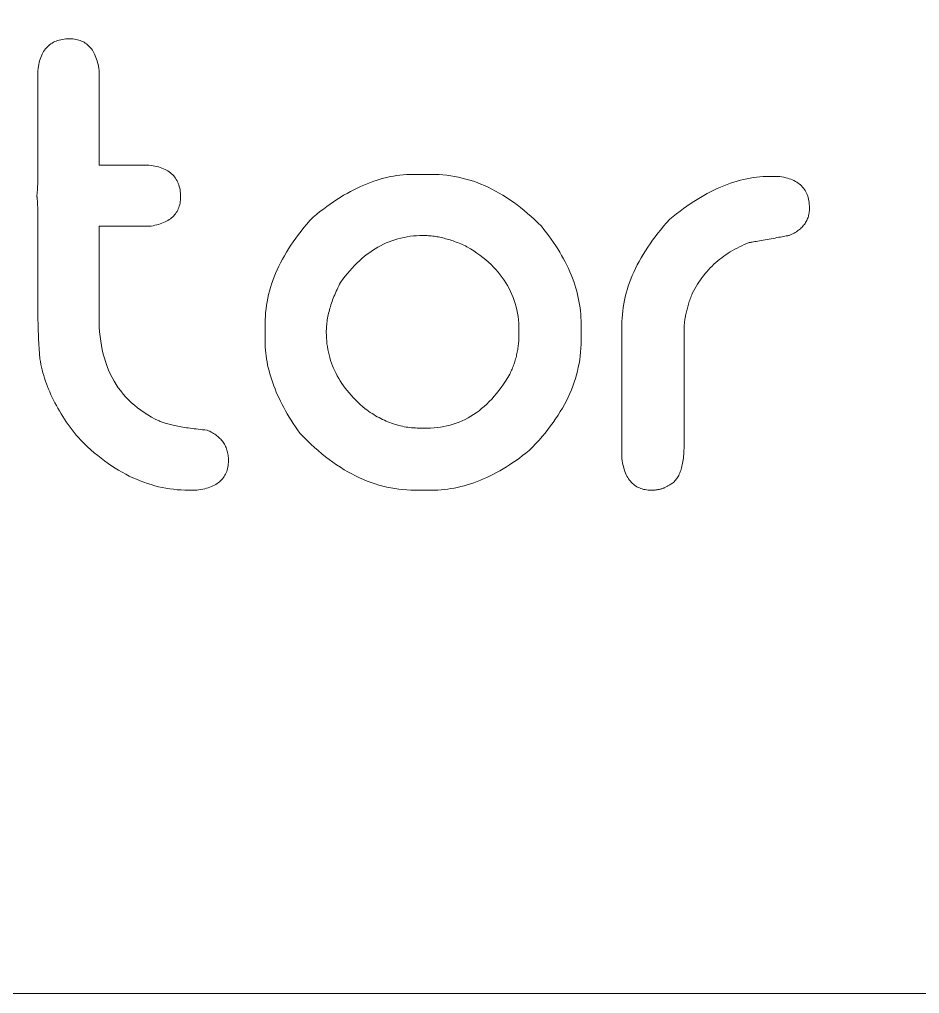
# Model space of a CAD drawing. Header units: metres. Extents: x -2538 to 7610, y -1082 to -498.
# Drawn here: x 6904.94 to 6929.08, y -1081.87 to -1055.73 of the extents above; entities that cross this region are included whole.
import ezdxf

# ---------------------------------------------------------------- set-up
doc = ezdxf.new("R2010")
doc.units = ezdxf.units.M
doc.linetypes.add('AUSGEZOGEN', pattern=[0])
doc.layers.add('Standard', color=7, linetype='AUSGEZOGEN', lineweight=25)

msp = doc.modelspace()

# ---------------------------------------------------------------- linework, layer by layer
at = {"layer": 'Standard', "color": 7, "linetype": 'AUSGEZOGEN', "lineweight": 13}
for points in [[(6413.637, -1081.873), (6975.637, -1081.873), (6975.637, -519.873), (6413.637, -519.873), (6413.637, -1081.873)], [(6906.277, -1056.254), (6906.322, -1056.255), (6906.366, -1056.258), (6906.408, -1056.262), (6906.449, -1056.269), (6906.489, -1056.277), (6906.528, -1056.288), (6906.565, -1056.3), (6906.601, -1056.314), (6906.636, -1056.33), (6906.669, -1056.348), (6906.701, -1056.368), (6906.732, -1056.39), (6906.762, -1056.413), (6906.79, -1056.439), (6906.817, -1056.466), (6906.843, -1056.495), (6906.868, -1056.526), (6906.891, -1056.559), (6906.913, -1056.594), (6906.933, -1056.631), (6906.953, -1056.669), (6906.971, -1056.71), (6906.988, -1056.752), (6907.003, -1056.797), (6907.018, -1056.843), (6907.031, -1056.891), (6907.043, -1056.941), (6907.053, -1056.992), (6907.062, -1057.046), (6907.07, -1057.102), (6907.07, -1057.11), (6907.07, -1057.134), (6907.07, -1057.173), (6907.07, -1057.225), (6907.07, -1057.29), (6907.07, -1057.366), (6907.07, -1057.452), (6907.07, -1057.548), (6907.07, -1057.651), (6907.07, -1057.761), (6907.07, -1057.877), (6907.07, -1057.997), (6907.07, -1058.12), (6907.07, -1058.246), (6907.07, -1058.373), (6907.07, -1058.5), (6907.07, -1058.626), (6907.07, -1058.749), (6907.07, -1058.87), (6907.07, -1058.985), (6907.07, -1059.095), (6907.07, -1059.199), (6907.07, -1059.294), (6907.07, -1059.38), (6907.07, -1059.456), (6907.07, -1059.521), (6907.07, -1059.573), (6907.07, -1059.612), (6907.07, -1059.636), (6907.07, -1059.645), (6907.075, -1059.645), (6907.087, -1059.645), (6907.108, -1059.645), (6907.135, -1059.645), (6907.169, -1059.645), (6907.21, -1059.645), (6907.255, -1059.645), (6907.305, -1059.645), (6907.36, -1059.645), (6907.418, -1059.645), (6907.478, -1059.645), (6907.542, -1059.645), (6907.607, -1059.645), (6907.673, -1059.645), (6907.74, -1059.645), (6907.807, -1059.645), (6907.873, -1059.645), (6907.938, -1059.645), (6908.002, -1059.645), (6908.063, -1059.645), (6908.121, -1059.645), (6908.175, -1059.645), (6908.225, -1059.645), (6908.271, -1059.645), (6908.311, -1059.645), (6908.345, -1059.645), (6908.372, -1059.645), (6908.393, -1059.645), (6908.406, -1059.645), (6908.41, -1059.645), (6908.466, -1059.651), (6908.519, -1059.659), (6908.571, -1059.669), (6908.621, -1059.68), (6908.669, -1059.693), (6908.715, -1059.707), (6908.759, -1059.722), (6908.802, -1059.74), (6908.842, -1059.758), (6908.881, -1059.778), (6908.918, -1059.8), (6908.952, -1059.823), (6908.985, -1059.847), (6909.016, -1059.873), (6909.046, -1059.901), (6909.073, -1059.93), (6909.098, -1059.96), (6909.122, -1059.992), (6909.144, -1060.026), (6909.163, -1060.061), (6909.181, -1060.097), (6909.197, -1060.135), (6909.211, -1060.175), (6909.224, -1060.215), (6909.234, -1060.258), (6909.243, -1060.302), (6909.249, -1060.347), (6909.254, -1060.394), (6909.257, -1060.442), (6909.258, -1060.492), (6909.257, -1060.537), (6909.254, -1060.581), (6909.249, -1060.623), (6909.243, -1060.664), (6909.234, -1060.704), (6909.224, -1060.743), (6909.211, -1060.78), (6909.197, -1060.816), (6909.181, -1060.851), (6909.163, -1060.884), (6909.144, -1060.916), (6909.122, -1060.947), (6909.098, -1060.977), (6909.073, -1061.005), (6909.046, -1061.032), (6909.016, -1061.058), (6908.985, -1061.083), (6908.952, -1061.106), (6908.918, -1061.128), (6908.881, -1061.149), (6908.842, -1061.168), (6908.802, -1061.186), (6908.759, -1061.203), (6908.715, -1061.219), (6908.669, -1061.233), (6908.621, -1061.246), (6908.571, -1061.258), (6908.519, -1061.268), (6908.466, -1061.277), (6908.41, -1061.285), (6908.406, -1061.285), (6908.393, -1061.285), (6908.372, -1061.285), (6908.345, -1061.285), (6908.311, -1061.285), (6908.271, -1061.285), (6908.225, -1061.285), (6908.175, -1061.285), (6908.121, -1061.285), (6908.063, -1061.285), (6908.002, -1061.285), (6907.938, -1061.285), (6907.873, -1061.285), (6907.807, -1061.285), (6907.74, -1061.285), (6907.673, -1061.285), (6907.607, -1061.285), (6907.542, -1061.285), (6907.478, -1061.285), (6907.418, -1061.285), (6907.36, -1061.285), (6907.305, -1061.285), (6907.255, -1061.285), (6907.21, -1061.285), (6907.169, -1061.285), (6907.135, -1061.285), (6907.108, -1061.285), (6907.087, -1061.285), (6907.075, -1061.285), (6907.07, -1061.285), (6907.07, -1061.293), (6907.07, -1061.316), (6907.07, -1061.353), (6907.07, -1061.403), (6907.07, -1061.465), (6907.07, -1061.538), (6907.07, -1061.621), (6907.07, -1061.712), (6907.07, -1061.811), (6907.07, -1061.916), (6907.07, -1062.027), (6907.07, -1062.142), (6907.07, -1062.26), (6907.07, -1062.38), (6907.07, -1062.502), (6907.07, -1062.623), (6907.07, -1062.744), (6907.07, -1062.862), (6907.07, -1062.977), (6907.07, -1063.088), (6907.07, -1063.193), (6907.07, -1063.292), (6907.07, -1063.383), (6907.07, -1063.466), (6907.07, -1063.539), (6907.07, -1063.601), (6907.07, -1063.651), (6907.07, -1063.688), (6907.07, -1063.711), (6907.07, -1063.719), (6907.072, -1063.854), (6907.077, -1063.986), (6907.086, -1064.115), (6907.099, -1064.241), (6907.115, -1064.364), (6907.135, -1064.484), (6907.158, -1064.602), (6907.185, -1064.717), (6907.215, -1064.828), (6907.249, -1064.937), (6907.287, -1065.043), (6907.328, -1065.146), (6907.373, -1065.246), (6907.421, -1065.344), (6907.473, -1065.438), (6907.529, -1065.53), (6907.588, -1065.618), (6907.651, -1065.704), (6907.717, -1065.787), (6907.787, -1065.867), (6907.861, -1065.944), (6907.938, -1066.018), (6908.018, -1066.089), (6908.103, -1066.158), (6908.19, -1066.223), (6908.282, -1066.286), (6908.377, -1066.346), (6908.475, -1066.403), (6908.578, -1066.457), (6908.683, -1066.508), (6908.708, -1066.519), (6908.733, -1066.529), (6908.76, -1066.54), (6908.788, -1066.55), (6908.818, -1066.56), (6908.849, -1066.57), (6908.881, -1066.58), (6908.914, -1066.59), (6908.948, -1066.599), (6908.984, -1066.608), (6909.021, -1066.617), (6909.06, -1066.626), (6909.099, -1066.635), (6909.14, -1066.643), (6909.182, -1066.651), (6909.226, -1066.66), (6909.271, -1066.667), (6909.317, -1066.675), (6909.364, -1066.683), (6909.413, -1066.69), (6909.463, -1066.697), (6909.514, -1066.704), (6909.566, -1066.711), (6909.62, -1066.718), (6909.675, -1066.724), (6909.731, -1066.731), (6909.788, -1066.737), (6909.847, -1066.743), (6909.907, -1066.748), (6909.969, -1066.754), (6910.006, -1066.77), (6910.043, -1066.787), (6910.078, -1066.805), (6910.112, -1066.824), (6910.144, -1066.843), (6910.175, -1066.863), (6910.205, -1066.884), (6910.234, -1066.906), (6910.261, -1066.928), (6910.288, -1066.952), (6910.312, -1066.975), (6910.336, -1067), (6910.358, -1067.026), (6910.379, -1067.052), (6910.399, -1067.079), (6910.418, -1067.106), (6910.435, -1067.135), (6910.451, -1067.164), (6910.466, -1067.194), (6910.479, -1067.225), (6910.491, -1067.256), (6910.502, -1067.289), (6910.512, -1067.322), (6910.52, -1067.356), (6910.527, -1067.39), (6910.533, -1067.425), (6910.537, -1067.462), (6910.54, -1067.498), (6910.542, -1067.536), (6910.543, -1067.574), (6910.542, -1067.619), (6910.539, -1067.663), (6910.534, -1067.705), (6910.528, -1067.746), (6910.519, -1067.786), (6910.509, -1067.825), (6910.497, -1067.862), (6910.483, -1067.898), (6910.466, -1067.933), (6910.449, -1067.966), (6910.429, -1067.998), (6910.407, -1068.029), (6910.384, -1068.059), (6910.358, -1068.087), (6910.331, -1068.114), (6910.302, -1068.14), (6910.271, -1068.165), (6910.238, -1068.188), (6910.203, -1068.21), (6910.166, -1068.231), (6910.127, -1068.25), (6910.087, -1068.268), (6910.045, -1068.285), (6910, -1068.301), (6909.954, -1068.315), (6909.906, -1068.328), (6909.856, -1068.34), (6909.804, -1068.35), (6909.751, -1068.359), (6909.695, -1068.367), (6909.694, -1068.367), (6909.692, -1068.367), (6909.689, -1068.367), (6909.685, -1068.367), (6909.679, -1068.367), (6909.672, -1068.367), (6909.665, -1068.367), (6909.657, -1068.367), (6909.648, -1068.367), (6909.638, -1068.367), (6909.629, -1068.367), (6909.618, -1068.367), (6909.608, -1068.367), (6909.597, -1068.367), (6909.586, -1068.367), (6909.575, -1068.367), (6909.564, -1068.367), (6909.553, -1068.367), (6909.543, -1068.367), (6909.533, -1068.367), (6909.524, -1068.367), (6909.515, -1068.367), (6909.507, -1068.367), (6909.499, -1068.367), (6909.493, -1068.367), (6909.487, -1068.367), (6909.483, -1068.367), (6909.479, -1068.367), (6909.477, -1068.367), (6909.476, -1068.367), (6909.374, -1068.366), (6909.271, -1068.361), (6909.169, -1068.354), (6909.068, -1068.343), (6908.967, -1068.33), (6908.866, -1068.314), (6908.766, -1068.294), (6908.666, -1068.272), (6908.567, -1068.247), (6908.468, -1068.218), (6908.369, -1068.187), (6908.271, -1068.153), (6908.173, -1068.116), (6908.076, -1068.075), (6907.979, -1068.032), (6907.883, -1067.986), (6907.787, -1067.937), (6907.691, -1067.885), (6907.596, -1067.83), (6907.502, -1067.772), (6907.407, -1067.711), (6907.313, -1067.647), (6907.22, -1067.58), (6907.127, -1067.51), (6907.034, -1067.437), (6906.942, -1067.361), (6906.851, -1067.282), (6906.759, -1067.2), (6906.668, -1067.115), (6906.578, -1067.027), (6906.518, -1066.957), (6906.46, -1066.886), (6906.403, -1066.815), (6906.348, -1066.744), (6906.295, -1066.672), (6906.243, -1066.601), (6906.193, -1066.529), (6906.145, -1066.457), (6906.098, -1066.385), (6906.052, -1066.313), (6906.009, -1066.241), (6905.967, -1066.169), (6905.926, -1066.096), (6905.887, -1066.023), (6905.85, -1065.951), (6905.814, -1065.878), (6905.78, -1065.805), (6905.748, -1065.731), (6905.717, -1065.658), (6905.688, -1065.584), (6905.66, -1065.51), (6905.634, -1065.437), (6905.61, -1065.363), (6905.587, -1065.288), (6905.566, -1065.214), (6905.546, -1065.139), (6905.528, -1065.065), (6905.512, -1064.99), (6905.497, -1064.915), (6905.484, -1064.84), (6905.481, -1064.797), (6905.477, -1064.754), (6905.474, -1064.71), (6905.471, -1064.666), (6905.467, -1064.622), (6905.464, -1064.577), (6905.462, -1064.533), (6905.459, -1064.488), (6905.456, -1064.442), (6905.454, -1064.396), (6905.451, -1064.35), (6905.449, -1064.304), (6905.447, -1064.257), (6905.445, -1064.21), (6905.443, -1064.163), (6905.441, -1064.116), (6905.44, -1064.068), (6905.438, -1064.02), (6905.437, -1063.971), (6905.436, -1063.922), (6905.434, -1063.873), (6905.433, -1063.824), (6905.432, -1063.774), (6905.432, -1063.724), (6905.431, -1063.674), (6905.431, -1063.623), (6905.43, -1063.572), (6905.43, -1063.521), (6905.43, -1063.47), (6905.43, -1063.418), (6905.43, -1063.41), (6905.43, -1063.387), (6905.43, -1063.351), (6905.43, -1063.301), (6905.43, -1063.24), (6905.43, -1063.168), (6905.43, -1063.086), (6905.43, -1062.996), (6905.43, -1062.898), (6905.43, -1062.794), (6905.43, -1062.685), (6905.43, -1062.571), (6905.43, -1062.454), (6905.43, -1062.335), (6905.43, -1062.215), (6905.43, -1062.095), (6905.43, -1061.976), (6905.43, -1061.859), (6905.43, -1061.745), (6905.43, -1061.636), (6905.43, -1061.532), (6905.43, -1061.434), (6905.43, -1061.344), (6905.43, -1061.262), (6905.43, -1061.19), (6905.43, -1061.129), (6905.43, -1061.079), (6905.43, -1061.042), (6905.43, -1061.02), (6905.43, -1061.012), (6905.43, -1060.988), (6905.429, -1060.965), (6905.429, -1060.942), (6905.429, -1060.92), (6905.429, -1060.898), (6905.428, -1060.876), (6905.428, -1060.855), (6905.428, -1060.834), (6905.427, -1060.813), (6905.426, -1060.793), (6905.426, -1060.773), (6905.425, -1060.754), (6905.424, -1060.735), (6905.424, -1060.716), (6905.423, -1060.697), (6905.422, -1060.679), (6905.421, -1060.662), (6905.42, -1060.644), (6905.418, -1060.627), (6905.417, -1060.611), (6905.416, -1060.594), (6905.415, -1060.579), (6905.413, -1060.563), (6905.412, -1060.548), (6905.41, -1060.533), (6905.409, -1060.519), (6905.407, -1060.505), (6905.406, -1060.491), (6905.404, -1060.478), (6905.402, -1060.465), (6905.404, -1060.452), (6905.406, -1060.439), (6905.407, -1060.425), (6905.409, -1060.411), (6905.41, -1060.397), (6905.412, -1060.382), (6905.413, -1060.367), (6905.415, -1060.351), (6905.416, -1060.335), (6905.417, -1060.319), (6905.418, -1060.302), (6905.42, -1060.286), (6905.421, -1060.268), (6905.422, -1060.251), (6905.423, -1060.232), (6905.424, -1060.214), (6905.424, -1060.195), (6905.425, -1060.176), (6905.426, -1060.157), (6905.426, -1060.137), (6905.427, -1060.116), (6905.428, -1060.096), (6905.428, -1060.075), (6905.428, -1060.054), (6905.429, -1060.032), (6905.429, -1060.01), (6905.429, -1059.987), (6905.429, -1059.965), (6905.43, -1059.942), (6905.43, -1059.918), (6905.43, -1059.909), (6905.43, -1059.882), (6905.43, -1059.839), (6905.43, -1059.781), (6905.43, -1059.709), (6905.43, -1059.625), (6905.43, -1059.53), (6905.43, -1059.424), (6905.43, -1059.31), (6905.43, -1059.188), (6905.43, -1059.06), (6905.43, -1058.927), (6905.43, -1058.79), (6905.43, -1058.65), (6905.43, -1058.51), (6905.43, -1058.369), (6905.43, -1058.23), (6905.43, -1058.093), (6905.43, -1057.96), (6905.43, -1057.832), (6905.43, -1057.71), (6905.43, -1057.596), (6905.43, -1057.49), (6905.43, -1057.395), (6905.43, -1057.31), (6905.43, -1057.238), (6905.43, -1057.18), (6905.43, -1057.137), (6905.43, -1057.111), (6905.43, -1057.102), (6905.436, -1057.046), (6905.444, -1056.992), (6905.454, -1056.941), (6905.465, -1056.891), (6905.478, -1056.843), (6905.492, -1056.797), (6905.507, -1056.752), (6905.525, -1056.71), (6905.543, -1056.669), (6905.563, -1056.631), (6905.585, -1056.594), (6905.608, -1056.559), (6905.632, -1056.526), (6905.658, -1056.495), (6905.686, -1056.466), (6905.715, -1056.439), (6905.745, -1056.413), (6905.777, -1056.39), (6905.811, -1056.368), (6905.846, -1056.348), (6905.882, -1056.33), (6905.92, -1056.314), (6905.96, -1056.3), (6906, -1056.288), (6906.043, -1056.277), (6906.087, -1056.269), (6906.132, -1056.262), (6906.179, -1056.258), (6906.227, -1056.255), (6906.277, -1056.254)], [(6915.492, -1059.891), (6915.494, -1059.891), (6915.498, -1059.891), (6915.506, -1059.891), (6915.516, -1059.891), (6915.528, -1059.891), (6915.543, -1059.891), (6915.56, -1059.891), (6915.578, -1059.891), (6915.598, -1059.891), (6915.62, -1059.891), (6915.642, -1059.891), (6915.665, -1059.891), (6915.689, -1059.891), (6915.714, -1059.891), (6915.738, -1059.891), (6915.763, -1059.891), (6915.787, -1059.891), (6915.811, -1059.891), (6915.834, -1059.891), (6915.857, -1059.891), (6915.878, -1059.891), (6915.898, -1059.891), (6915.916, -1059.891), (6915.933, -1059.891), (6915.948, -1059.891), (6915.96, -1059.891), (6915.97, -1059.891), (6915.978, -1059.891), (6915.983, -1059.891), (6915.984, -1059.891), (6916.089, -1059.892), (6916.194, -1059.897), (6916.298, -1059.905), (6916.402, -1059.915), (6916.505, -1059.929), (6916.608, -1059.946), (6916.71, -1059.967), (6916.812, -1059.99), (6916.913, -1060.016), (6917.014, -1060.046), (6917.115, -1060.078), (6917.215, -1060.114), (6917.314, -1060.153), (6917.413, -1060.194), (6917.512, -1060.239), (6917.61, -1060.287), (6917.708, -1060.338), (6917.805, -1060.393), (6917.902, -1060.45), (6917.999, -1060.51), (6918.094, -1060.574), (6918.19, -1060.641), (6918.285, -1060.71), (6918.38, -1060.783), (6918.474, -1060.859), (6918.567, -1060.938), (6918.66, -1061.02), (6918.753, -1061.105), (6918.846, -1061.194), (6918.937, -1061.285), (6919.007, -1061.372), (6919.075, -1061.458), (6919.14, -1061.545), (6919.203, -1061.632), (6919.263, -1061.719), (6919.321, -1061.806), (6919.377, -1061.893), (6919.43, -1061.98), (6919.481, -1062.067), (6919.53, -1062.154), (6919.576, -1062.241), (6919.62, -1062.329), (6919.661, -1062.416), (6919.7, -1062.503), (6919.737, -1062.591), (6919.772, -1062.678), (6919.804, -1062.766), (6919.833, -1062.854), (6919.86, -1062.941), (6919.885, -1063.029), (6919.908, -1063.117), (6919.928, -1063.205), (6919.946, -1063.293), (6919.961, -1063.381), (6919.974, -1063.469), (6919.985, -1063.557), (6919.993, -1063.645), (6919.999, -1063.733), (6920.003, -1063.822), (6920.004, -1063.91), (6920.004, -1063.912), (6920.004, -1063.916), (6920.004, -1063.922), (6920.004, -1063.931), (6920.004, -1063.943), (6920.004, -1063.956), (6920.004, -1063.971), (6920.004, -1063.987), (6920.004, -1064.005), (6920.004, -1064.024), (6920.004, -1064.044), (6920.004, -1064.064), (6920.004, -1064.085), (6920.004, -1064.107), (6920.004, -1064.129), (6920.004, -1064.151), (6920.004, -1064.172), (6920.004, -1064.194), (6920.004, -1064.214), (6920.004, -1064.234), (6920.004, -1064.253), (6920.004, -1064.271), (6920.004, -1064.287), (6920.004, -1064.302), (6920.004, -1064.315), (6920.004, -1064.326), (6920.004, -1064.335), (6920.004, -1064.342), (6920.004, -1064.346), (6920.004, -1064.348), (6920.002, -1064.452), (6919.998, -1064.556), (6919.99, -1064.659), (6919.979, -1064.762), (6919.965, -1064.864), (6919.948, -1064.967), (6919.928, -1065.068), (6919.905, -1065.17), (6919.878, -1065.271), (6919.849, -1065.371), (6919.816, -1065.472), (6919.781, -1065.571), (6919.742, -1065.671), (6919.7, -1065.77), (6919.655, -1065.869), (6919.607, -1065.967), (6919.556, -1066.065), (6919.502, -1066.162), (6919.444, -1066.259), (6919.384, -1066.356), (6919.32, -1066.452), (6919.254, -1066.548), (6919.184, -1066.643), (6919.111, -1066.739), (6919.035, -1066.833), (6918.956, -1066.928), (6918.874, -1067.021), (6918.789, -1067.115), (6918.701, -1067.208), (6918.609, -1067.301), (6918.522, -1067.371), (6918.435, -1067.438), (6918.348, -1067.503), (6918.261, -1067.566), (6918.174, -1067.627), (6918.086, -1067.685), (6917.999, -1067.74), (6917.912, -1067.794), (6917.824, -1067.845), (6917.737, -1067.893), (6917.65, -1067.939), (6917.562, -1067.983), (6917.475, -1068.025), (6917.388, -1068.064), (6917.3, -1068.101), (6917.213, -1068.135), (6917.125, -1068.167), (6917.037, -1068.197), (6916.95, -1068.224), (6916.862, -1068.249), (6916.774, -1068.271), (6916.687, -1068.291), (6916.599, -1068.309), (6916.511, -1068.325), (6916.424, -1068.338), (6916.336, -1068.348), (6916.248, -1068.357), (6916.16, -1068.362), (6916.072, -1068.366), (6915.984, -1068.367), (6915.983, -1068.367), (6915.979, -1068.367), (6915.972, -1068.367), (6915.963, -1068.367), (6915.952, -1068.367), (6915.939, -1068.367), (6915.924, -1068.367), (6915.907, -1068.367), (6915.89, -1068.367), (6915.871, -1068.367), (6915.851, -1068.367), (6915.83, -1068.367), (6915.809, -1068.367), (6915.787, -1068.367), (6915.765, -1068.367), (6915.744, -1068.367), (6915.722, -1068.367), (6915.701, -1068.367), (6915.68, -1068.367), (6915.66, -1068.367), (6915.641, -1068.367), (6915.623, -1068.367), (6915.607, -1068.367), (6915.592, -1068.367), (6915.579, -1068.367), (6915.568, -1068.367), (6915.559, -1068.367), (6915.552, -1068.367), (6915.548, -1068.367), (6915.547, -1068.367), (6915.438, -1068.366), (6915.329, -1068.36), (6915.221, -1068.352), (6915.113, -1068.34), (6915.005, -1068.325), (6914.898, -1068.306), (6914.792, -1068.284), (6914.685, -1068.258), (6914.58, -1068.229), (6914.474, -1068.197), (6914.369, -1068.161), (6914.265, -1068.122), (6914.161, -1068.08), (6914.057, -1068.034), (6913.954, -1067.984), (6913.851, -1067.932), (6913.749, -1067.876), (6913.647, -1067.816), (6913.545, -1067.753), (6913.444, -1067.687), (6913.344, -1067.617), (6913.243, -1067.544), (6913.144, -1067.467), (6913.044, -1067.387), (6912.945, -1067.304), (6912.847, -1067.217), (6912.749, -1067.127), (6912.651, -1067.033), (6912.554, -1066.936), (6912.457, -1066.836), (6912.396, -1066.749), (6912.337, -1066.663), (6912.28, -1066.576), (6912.226, -1066.49), (6912.173, -1066.405), (6912.122, -1066.32), (6912.074, -1066.235), (6912.027, -1066.15), (6911.983, -1066.066), (6911.94, -1065.982), (6911.9, -1065.899), (6911.862, -1065.815), (6911.826, -1065.733), (6911.792, -1065.65), (6911.76, -1065.568), (6911.73, -1065.486), (6911.702, -1065.404), (6911.676, -1065.323), (6911.652, -1065.242), (6911.631, -1065.162), (6911.611, -1065.082), (6911.593, -1065.002), (6911.578, -1064.922), (6911.564, -1064.843), (6911.553, -1064.764), (6911.544, -1064.686), (6911.536, -1064.608), (6911.531, -1064.53), (6911.528, -1064.452), (6911.527, -1064.375), (6911.527, -1064.373), (6911.527, -1064.369), (6911.527, -1064.361), (6911.527, -1064.351), (6911.527, -1064.339), (6911.527, -1064.324), (6911.527, -1064.307), (6911.527, -1064.289), (6911.527, -1064.269), (6911.527, -1064.247), (6911.527, -1064.225), (6911.527, -1064.202), (6911.527, -1064.178), (6911.527, -1064.154), (6911.527, -1064.129), (6911.527, -1064.104), (6911.527, -1064.08), (6911.527, -1064.056), (6911.527, -1064.033), (6911.527, -1064.01), (6911.527, -1063.989), (6911.527, -1063.969), (6911.527, -1063.951), (6911.527, -1063.934), (6911.527, -1063.919), (6911.527, -1063.907), (6911.527, -1063.897), (6911.527, -1063.889), (6911.527, -1063.884), (6911.527, -1063.883), (6911.529, -1063.787), (6911.533, -1063.692), (6911.54, -1063.596), (6911.55, -1063.501), (6911.563, -1063.405), (6911.579, -1063.31), (6911.597, -1063.214), (6911.619, -1063.119), (6911.643, -1063.024), (6911.67, -1062.929), (6911.7, -1062.834), (6911.733, -1062.739), (6911.768, -1062.644), (6911.807, -1062.549), (6911.848, -1062.454), (6911.893, -1062.359), (6911.94, -1062.265), (6911.99, -1062.17), (6912.043, -1062.076), (6912.098, -1061.981), (6912.157, -1061.887), (6912.218, -1061.792), (6912.283, -1061.698), (6912.35, -1061.604), (6912.42, -1061.509), (6912.492, -1061.415), (6912.568, -1061.321), (6912.647, -1061.227), (6912.728, -1061.133), (6912.812, -1061.039), (6912.904, -1060.964), (6912.996, -1060.891), (6913.088, -1060.821), (6913.179, -1060.753), (6913.27, -1060.688), (6913.361, -1060.626), (6913.452, -1060.566), (6913.543, -1060.508), (6913.633, -1060.453), (6913.724, -1060.401), (6913.814, -1060.351), (6913.904, -1060.304), (6913.994, -1060.259), (6914.083, -1060.217), (6914.173, -1060.178), (6914.262, -1060.141), (6914.351, -1060.106), (6914.44, -1060.074), (6914.529, -1060.045), (6914.617, -1060.018), (6914.705, -1059.994), (6914.794, -1059.972), (6914.881, -1059.953), (6914.969, -1059.937), (6915.057, -1059.923), (6915.144, -1059.911), (6915.231, -1059.902), (6915.319, -1059.896), (6915.405, -1059.892), (6915.492, -1059.891)], [(6925.062, -1059.945), (6925.063, -1059.945), (6925.065, -1059.945), (6925.068, -1059.945), (6925.073, -1059.945), (6925.079, -1059.945), (6925.085, -1059.945), (6925.093, -1059.945), (6925.101, -1059.945), (6925.11, -1059.945), (6925.119, -1059.945), (6925.129, -1059.945), (6925.139, -1059.945), (6925.15, -1059.945), (6925.161, -1059.945), (6925.172, -1059.945), (6925.183, -1059.945), (6925.193, -1059.945), (6925.204, -1059.945), (6925.214, -1059.945), (6925.224, -1059.945), (6925.234, -1059.945), (6925.243, -1059.945), (6925.251, -1059.945), (6925.258, -1059.945), (6925.265, -1059.945), (6925.27, -1059.945), (6925.275, -1059.945), (6925.278, -1059.945), (6925.28, -1059.945), (6925.281, -1059.945), (6925.337, -1059.952), (6925.39, -1059.96), (6925.442, -1059.97), (6925.492, -1059.981), (6925.54, -1059.994), (6925.586, -1060.008), (6925.63, -1060.023), (6925.673, -1060.04), (6925.713, -1060.059), (6925.752, -1060.079), (6925.789, -1060.101), (6925.824, -1060.124), (6925.856, -1060.148), (6925.888, -1060.174), (6925.917, -1060.202), (6925.944, -1060.231), (6925.97, -1060.261), (6925.993, -1060.293), (6926.015, -1060.327), (6926.035, -1060.362), (6926.052, -1060.398), (6926.068, -1060.436), (6926.083, -1060.475), (6926.095, -1060.516), (6926.105, -1060.559), (6926.114, -1060.603), (6926.12, -1060.648), (6926.125, -1060.695), (6926.128, -1060.743), (6926.129, -1060.793), (6926.128, -1060.827), (6926.126, -1060.86), (6926.123, -1060.893), (6926.119, -1060.925), (6926.114, -1060.956), (6926.107, -1060.987), (6926.099, -1061.017), (6926.09, -1061.046), (6926.08, -1061.075), (6926.068, -1061.103), (6926.055, -1061.13), (6926.041, -1061.157), (6926.026, -1061.183), (6926.01, -1061.209), (6925.992, -1061.234), (6925.973, -1061.258), (6925.953, -1061.282), (6925.932, -1061.305), (6925.909, -1061.327), (6925.886, -1061.349), (6925.861, -1061.37), (6925.835, -1061.391), (6925.807, -1061.41), (6925.779, -1061.43), (6925.749, -1061.448), (6925.718, -1061.466), (6925.686, -1061.483), (6925.652, -1061.5), (6925.618, -1061.516), (6925.582, -1061.531), (6925.578, -1061.532), (6925.568, -1061.534), (6925.552, -1061.537), (6925.53, -1061.541), (6925.503, -1061.545), (6925.471, -1061.551), (6925.435, -1061.558), (6925.395, -1061.565), (6925.352, -1061.573), (6925.305, -1061.581), (6925.257, -1061.59), (6925.207, -1061.599), (6925.155, -1061.608), (6925.102, -1061.617), (6925.049, -1061.627), (6924.995, -1061.637), (6924.943, -1061.646), (6924.891, -1061.655), (6924.84, -1061.664), (6924.792, -1061.673), (6924.746, -1061.681), (6924.703, -1061.689), (6924.663, -1061.696), (6924.626, -1061.703), (6924.594, -1061.709), (6924.567, -1061.713), (6924.545, -1061.717), (6924.529, -1061.72), (6924.519, -1061.722), (6924.515, -1061.723), (6924.447, -1061.749), (6924.38, -1061.777), (6924.314, -1061.806), (6924.25, -1061.837), (6924.186, -1061.869), (6924.124, -1061.902), (6924.063, -1061.937), (6924.003, -1061.972), (6923.944, -1062.009), (6923.887, -1062.048), (6923.83, -1062.087), (6923.775, -1062.128), (6923.721, -1062.171), (6923.668, -1062.214), (6923.617, -1062.259), (6923.566, -1062.305), (6923.517, -1062.353), (6923.469, -1062.402), (6923.422, -1062.452), (6923.376, -1062.503), (6923.332, -1062.556), (6923.288, -1062.61), (6923.246, -1062.666), (6923.205, -1062.722), (6923.165, -1062.78), (6923.127, -1062.84), (6923.089, -1062.9), (6923.053, -1062.962), (6923.018, -1063.025), (6922.984, -1063.09), (6922.97, -1063.127), (6922.956, -1063.163), (6922.943, -1063.199), (6922.93, -1063.235), (6922.917, -1063.271), (6922.905, -1063.306), (6922.894, -1063.342), (6922.883, -1063.376), (6922.873, -1063.411), (6922.863, -1063.445), (6922.853, -1063.479), (6922.844, -1063.513), (6922.836, -1063.547), (6922.828, -1063.58), (6922.82, -1063.613), (6922.813, -1063.646), (6922.807, -1063.678), (6922.8, -1063.71), (6922.795, -1063.742), (6922.79, -1063.773), (6922.785, -1063.805), (6922.781, -1063.836), (6922.777, -1063.867), (6922.774, -1063.897), (6922.772, -1063.927), (6922.769, -1063.957), (6922.768, -1063.987), (6922.766, -1064.016), (6922.766, -1064.045), (6922.765, -1064.074), (6922.765, -1064.084), (6922.765, -1064.113), (6922.765, -1064.16), (6922.765, -1064.223), (6922.765, -1064.301), (6922.765, -1064.393), (6922.765, -1064.497), (6922.765, -1064.611), (6922.765, -1064.736), (6922.765, -1064.868), (6922.765, -1065.008), (6922.765, -1065.152), (6922.765, -1065.301), (6922.765, -1065.453), (6922.765, -1065.606), (6922.765, -1065.758), (6922.765, -1065.91), (6922.765, -1066.059), (6922.765, -1066.203), (6922.765, -1066.343), (6922.765, -1066.475), (6922.765, -1066.6), (6922.765, -1066.714), (6922.765, -1066.818), (6922.765, -1066.91), (6922.765, -1066.988), (6922.765, -1067.051), (6922.765, -1067.098), (6922.765, -1067.127), (6922.765, -1067.137), (6922.765, -1067.194), (6922.764, -1067.249), (6922.762, -1067.304), (6922.759, -1067.356), (6922.756, -1067.407), (6922.751, -1067.457), (6922.746, -1067.505), (6922.74, -1067.552), (6922.733, -1067.597), (6922.726, -1067.641), (6922.718, -1067.683), (6922.709, -1067.724), (6922.699, -1067.763), (6922.688, -1067.801), (6922.677, -1067.837), (6922.664, -1067.872), (6922.651, -1067.905), (6922.637, -1067.937), (6922.623, -1067.968), (6922.607, -1067.996), (6922.591, -1068.024), (6922.574, -1068.05), (6922.556, -1068.074), (6922.538, -1068.097), (6922.519, -1068.118), (6922.498, -1068.138), (6922.478, -1068.157), (6922.456, -1068.174), (6922.433, -1068.189), (6922.41, -1068.203), (6922.395, -1068.214), (6922.38, -1068.224), (6922.364, -1068.234), (6922.349, -1068.244), (6922.333, -1068.253), (6922.317, -1068.262), (6922.301, -1068.271), (6922.285, -1068.279), (6922.268, -1068.287), (6922.252, -1068.294), (6922.235, -1068.301), (6922.219, -1068.308), (6922.202, -1068.315), (6922.185, -1068.321), (6922.167, -1068.326), (6922.15, -1068.331), (6922.132, -1068.336), (6922.115, -1068.341), (6922.097, -1068.345), (6922.079, -1068.349), (6922.061, -1068.352), (6922.042, -1068.356), (6922.024, -1068.358), (6922.005, -1068.361), (6921.987, -1068.363), (6921.968, -1068.364), (6921.949, -1068.366), (6921.929, -1068.366), (6921.91, -1068.367), (6921.89, -1068.367), (6921.846, -1068.366), (6921.802, -1068.363), (6921.76, -1068.359), (6921.718, -1068.352), (6921.679, -1068.344), (6921.64, -1068.333), (6921.603, -1068.321), (6921.567, -1068.307), (6921.532, -1068.291), (6921.499, -1068.273), (6921.466, -1068.253), (6921.435, -1068.232), (6921.406, -1068.208), (6921.378, -1068.183), (6921.35, -1068.155), (6921.325, -1068.126), (6921.3, -1068.095), (6921.277, -1068.062), (6921.255, -1068.027), (6921.234, -1067.99), (6921.215, -1067.952), (6921.197, -1067.911), (6921.18, -1067.869), (6921.164, -1067.825), (6921.15, -1067.779), (6921.137, -1067.73), (6921.125, -1067.681), (6921.115, -1067.629), (6921.105, -1067.575), (6921.098, -1067.52), (6921.098, -1067.508), (6921.098, -1067.474), (6921.098, -1067.419), (6921.098, -1067.346), (6921.098, -1067.254), (6921.098, -1067.147), (6921.098, -1067.026), (6921.098, -1066.891), (6921.098, -1066.746), (6921.098, -1066.591), (6921.098, -1066.428), (6921.098, -1066.259), (6921.098, -1066.085), (6921.098, -1065.907), (6921.098, -1065.729), (6921.098, -1065.55), (6921.098, -1065.372), (6921.098, -1065.198), (6921.098, -1065.029), (6921.098, -1064.866), (6921.098, -1064.711), (6921.098, -1064.566), (6921.098, -1064.432), (6921.098, -1064.31), (6921.098, -1064.203), (6921.098, -1064.112), (6921.098, -1064.038), (6921.098, -1063.983), (6921.098, -1063.949), (6921.098, -1063.938), (6921.099, -1063.842), (6921.103, -1063.747), (6921.11, -1063.652), (6921.12, -1063.557), (6921.133, -1063.462), (6921.149, -1063.367), (6921.167, -1063.271), (6921.189, -1063.176), (6921.213, -1063.081), (6921.24, -1062.987), (6921.27, -1062.892), (6921.303, -1062.797), (6921.339, -1062.702), (6921.377, -1062.607), (6921.419, -1062.512), (6921.463, -1062.417), (6921.51, -1062.323), (6921.56, -1062.228), (6921.613, -1062.133), (6921.669, -1062.039), (6921.727, -1061.944), (6921.789, -1061.849), (6921.853, -1061.755), (6921.92, -1061.66), (6921.99, -1061.566), (6922.063, -1061.471), (6922.138, -1061.377), (6922.217, -1061.283), (6922.298, -1061.188), (6922.383, -1061.094), (6922.475, -1061.018), (6922.566, -1060.946), (6922.658, -1060.876), (6922.749, -1060.808), (6922.841, -1060.743), (6922.932, -1060.68), (6923.023, -1060.62), (6923.113, -1060.563), (6923.204, -1060.508), (6923.294, -1060.456), (6923.384, -1060.406), (6923.474, -1060.359), (6923.564, -1060.314), (6923.654, -1060.272), (6923.743, -1060.232), (6923.832, -1060.195), (6923.921, -1060.161), (6924.01, -1060.129), (6924.099, -1060.1), (6924.187, -1060.073), (6924.276, -1060.049), (6924.364, -1060.027), (6924.452, -1060.008), (6924.54, -1059.991), (6924.627, -1059.977), (6924.715, -1059.966), (6924.802, -1059.957), (6924.889, -1059.95), (6924.976, -1059.947), (6925.062, -1059.945)], [(6913.168, -1064.129), (6913.169, -1064.207), (6913.172, -1064.285), (6913.178, -1064.362), (6913.186, -1064.439), (6913.197, -1064.514), (6913.209, -1064.589), (6913.224, -1064.664), (6913.242, -1064.737), (6913.261, -1064.81), (6913.283, -1064.883), (6913.307, -1064.954), (6913.334, -1065.025), (6913.363, -1065.095), (6913.394, -1065.164), (6913.428, -1065.233), (6913.463, -1065.301), (6913.501, -1065.368), (6913.542, -1065.435), (6913.585, -1065.501), (6913.63, -1065.566), (6913.677, -1065.631), (6913.727, -1065.694), (6913.778, -1065.758), (6913.833, -1065.82), (6913.889, -1065.882), (6913.948, -1065.943), (6914.009, -1066.003), (6914.073, -1066.063), (6914.139, -1066.122), (6914.207, -1066.18), (6914.253, -1066.214), (6914.3, -1066.247), (6914.347, -1066.278), (6914.394, -1066.309), (6914.441, -1066.338), (6914.488, -1066.367), (6914.535, -1066.394), (6914.583, -1066.42), (6914.63, -1066.445), (6914.678, -1066.468), (6914.726, -1066.491), (6914.773, -1066.512), (6914.821, -1066.532), (6914.87, -1066.551), (6914.918, -1066.569), (6914.966, -1066.586), (6915.015, -1066.602), (6915.063, -1066.616), (6915.112, -1066.629), (6915.161, -1066.641), (6915.21, -1066.652), (6915.259, -1066.662), (6915.308, -1066.671), (6915.357, -1066.678), (6915.407, -1066.685), (6915.457, -1066.69), (6915.506, -1066.694), (6915.556, -1066.697), (6915.606, -1066.699), (6915.656, -1066.699), (6915.657, -1066.699), (6915.659, -1066.699), (6915.662, -1066.699), (6915.667, -1066.699), (6915.672, -1066.699), (6915.679, -1066.699), (6915.686, -1066.699), (6915.694, -1066.699), (6915.703, -1066.699), (6915.713, -1066.699), (6915.723, -1066.699), (6915.733, -1066.699), (6915.744, -1066.699), (6915.755, -1066.699), (6915.765, -1066.699), (6915.776, -1066.699), (6915.787, -1066.699), (6915.798, -1066.699), (6915.808, -1066.699), (6915.818, -1066.699), (6915.828, -1066.699), (6915.836, -1066.699), (6915.845, -1066.699), (6915.852, -1066.699), (6915.859, -1066.699), (6915.864, -1066.699), (6915.869, -1066.699), (6915.872, -1066.699), (6915.874, -1066.699), (6915.875, -1066.699), (6915.966, -1066.698), (6916.057, -1066.693), (6916.146, -1066.685), (6916.233, -1066.673), (6916.32, -1066.659), (6916.405, -1066.641), (6916.489, -1066.62), (6916.572, -1066.596), (6916.654, -1066.569), (6916.735, -1066.538), (6916.814, -1066.504), (6916.892, -1066.467), (6916.969, -1066.427), (6917.044, -1066.384), (6917.119, -1066.337), (6917.192, -1066.287), (6917.264, -1066.234), (6917.335, -1066.178), (6917.404, -1066.118), (6917.473, -1066.055), (6917.54, -1065.989), (6917.606, -1065.92), (6917.671, -1065.847), (6917.734, -1065.772), (6917.796, -1065.693), (6917.858, -1065.611), (6917.917, -1065.525), (6917.976, -1065.437), (6918.033, -1065.345), (6918.09, -1065.25), (6918.106, -1065.217), (6918.121, -1065.183), (6918.136, -1065.15), (6918.151, -1065.116), (6918.165, -1065.082), (6918.178, -1065.048), (6918.191, -1065.014), (6918.203, -1064.979), (6918.215, -1064.945), (6918.226, -1064.91), (6918.237, -1064.875), (6918.247, -1064.84), (6918.257, -1064.805), (6918.266, -1064.77), (6918.274, -1064.734), (6918.282, -1064.698), (6918.29, -1064.663), (6918.296, -1064.627), (6918.303, -1064.591), (6918.308, -1064.554), (6918.314, -1064.518), (6918.318, -1064.481), (6918.322, -1064.445), (6918.326, -1064.408), (6918.329, -1064.371), (6918.331, -1064.334), (6918.333, -1064.296), (6918.335, -1064.259), (6918.336, -1064.221), (6918.336, -1064.184), (6918.336, -1064.183), (6918.336, -1064.182), (6918.336, -1064.181), (6918.336, -1064.178), (6918.336, -1064.176), (6918.336, -1064.172), (6918.336, -1064.169), (6918.336, -1064.164), (6918.336, -1064.16), (6918.336, -1064.155), (6918.336, -1064.15), (6918.336, -1064.145), (6918.336, -1064.14), (6918.336, -1064.134), (6918.336, -1064.129), (6918.336, -1064.123), (6918.336, -1064.118), (6918.336, -1064.113), (6918.336, -1064.108), (6918.336, -1064.103), (6918.336, -1064.098), (6918.336, -1064.093), (6918.336, -1064.089), (6918.336, -1064.086), (6918.336, -1064.082), (6918.336, -1064.08), (6918.336, -1064.077), (6918.336, -1064.076), (6918.336, -1064.075), (6918.336, -1064.074), (6918.334, -1063.98), (6918.33, -1063.887), (6918.322, -1063.796), (6918.311, -1063.706), (6918.297, -1063.617), (6918.28, -1063.53), (6918.26, -1063.444), (6918.237, -1063.359), (6918.21, -1063.275), (6918.181, -1063.193), (6918.148, -1063.112), (6918.113, -1063.033), (6918.074, -1062.955), (6918.032, -1062.878), (6917.987, -1062.803), (6917.939, -1062.729), (6917.888, -1062.656), (6917.834, -1062.585), (6917.776, -1062.515), (6917.716, -1062.446), (6917.652, -1062.378), (6917.586, -1062.312), (6917.516, -1062.248), (6917.443, -1062.184), (6917.367, -1062.122), (6917.288, -1062.062), (6917.206, -1062.002), (6917.121, -1061.944), (6917.033, -1061.887), (6916.941, -1061.832), (6916.899, -1061.812), (6916.857, -1061.793), (6916.815, -1061.775), (6916.773, -1061.757), (6916.732, -1061.74), (6916.691, -1061.724), (6916.65, -1061.708), (6916.609, -1061.693), (6916.568, -1061.679), (6916.528, -1061.665), (6916.488, -1061.652), (6916.448, -1061.639), (6916.408, -1061.628), (6916.369, -1061.617), (6916.329, -1061.606), (6916.29, -1061.597), (6916.251, -1061.588), (6916.213, -1061.579), (6916.174, -1061.572), (6916.136, -1061.565), (6916.098, -1061.558), (6916.06, -1061.553), (6916.023, -1061.548), (6915.985, -1061.543), (6915.948, -1061.54), (6915.911, -1061.537), (6915.874, -1061.534), (6915.838, -1061.533), (6915.802, -1061.532), (6915.765, -1061.531), (6915.678, -1061.533), (6915.591, -1061.537), (6915.505, -1061.544), (6915.42, -1061.554), (6915.336, -1061.566), (6915.252, -1061.582), (6915.17, -1061.6), (6915.089, -1061.621), (6915.009, -1061.645), (6914.93, -1061.671), (6914.852, -1061.7), (6914.774, -1061.733), (6914.698, -1061.768), (6914.623, -1061.805), (6914.549, -1061.846), (6914.475, -1061.889), (6914.403, -1061.935), (6914.331, -1061.984), (6914.261, -1062.036), (6914.192, -1062.09), (6914.123, -1062.148), (6914.056, -1062.208), (6913.989, -1062.271), (6913.924, -1062.336), (6913.859, -1062.405), (6913.795, -1062.476), (6913.733, -1062.55), (6913.671, -1062.627), (6913.61, -1062.707), (6913.551, -1062.789), (6913.526, -1062.837), (6913.501, -1062.885), (6913.478, -1062.933), (6913.455, -1062.98), (6913.434, -1063.028), (6913.413, -1063.075), (6913.393, -1063.121), (6913.374, -1063.168), (6913.355, -1063.214), (6913.338, -1063.26), (6913.321, -1063.306), (6913.306, -1063.351), (6913.291, -1063.396), (6913.277, -1063.442), (6913.263, -1063.486), (6913.251, -1063.531), (6913.24, -1063.575), (6913.229, -1063.619), (6913.219, -1063.663), (6913.21, -1063.707), (6913.202, -1063.75), (6913.195, -1063.793), (6913.189, -1063.836), (6913.183, -1063.878), (6913.178, -1063.921), (6913.175, -1063.963), (6913.172, -1064.005), (6913.17, -1064.046), (6913.168, -1064.088), (6913.168, -1064.129)]]:
    msp.add_lwpolyline(points, close=True, dxfattribs=at)

doc.saveas('drawing.dxf')
